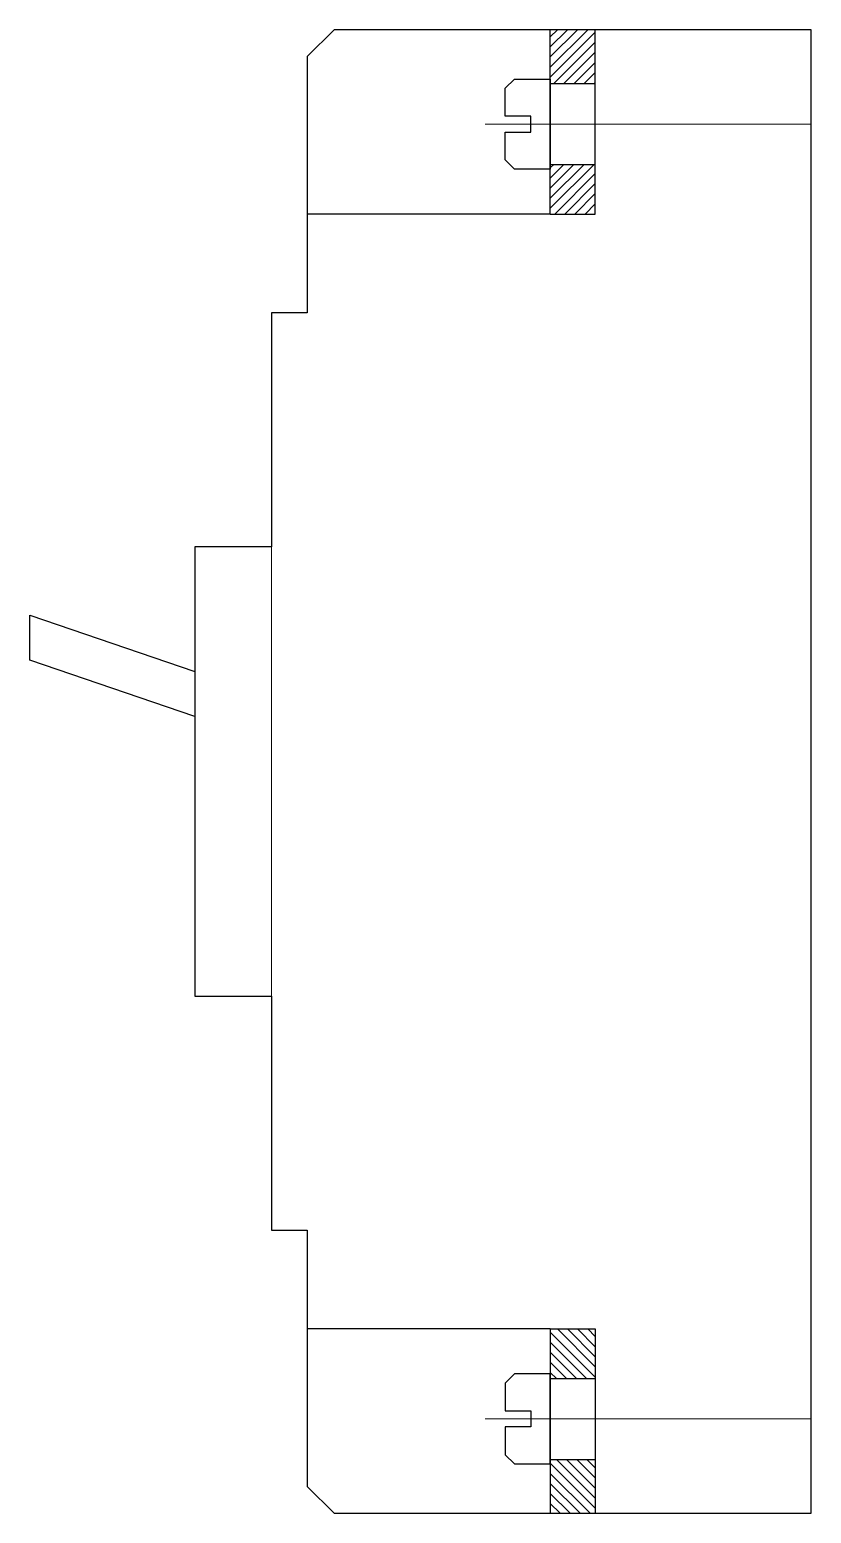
# Model space of a CAD drawing. Header units: millimetres. Extents: x 0 to 87, y 4 to 169.
import ezdxf
from ezdxf.enums import TextEntityAlignment as Align

# ---------------------------------------------------------------- set-up
doc = ezdxf.new("R2010")
doc.units = ezdxf.units.MM
doc.linetypes.add('CENTER', pattern=[50.8, 31.75, -6.35, 6.35, -6.35])
for name, color, linetype, lineweight in [('hw_Center', 4, 'CENTER', 9), ('hw_Continuous', 3, 'Continuous', 13), ('hw_Text', 7, 'Continuous', 13)]:
    doc.layers.add(name, color=color, linetype=linetype, lineweight=lineweight)
doc.styles.add('hw_Standard', font='complex.shx', dxfattribs={"width": 0.9})

# ---------------------------------------------------------------- blocks, each defined once
blk = doc.blocks.new('hwLS MCCB_Frame 250A_Metasol')
h = blk.add_hatch()
h.set_pattern_fill('ANSI31', color=1, scale=0.25, style=0)
h.set_pattern_definition([(45, (-1550.4311, 269.9014), (-0.561266, 0.561266), [])])
h.paths.add_polyline_path([(31, 76.5), (36, 76.5), (36, 82.5), (31, 82.5)])
h.paths.add_polyline_path([(31, 67.5), (31, 67), (31, 62), (36, 62), (36, 67.5)])
h = blk.add_hatch()
h.set_pattern_fill('ANSI31', color=1, scale=0.25, style=0)
h.set_pattern_definition([(315, (-1550.4311, -269.9014), (-0.561266, -0.561266), [])])
h.paths.add_polyline_path([(36, -82.5), (31, -82.5), (31, -76.5), (36, -76.5)])
h.paths.add_polyline_path([(36, -67.5), (31, -67.5), (31, -67), (31, -62), (36, -62)])
at = {"color": 1}
for p, q in [((31, 62), (31, 82.5)), ((36, 62), (36, 82.5)), ((31, 76.5), (36, 76.5)), ((31, 67.5), (36, 67.5)), ((31, 62), (4, 62)), ((31, 62), (36, 62)), ((31, -62), (4, -62)), ((31, -62), (31, -82.5)), ((31, -62), (36, -62)), ((36, -62), (36, -82.5)), ((31, -67.5), (36, -67.5)), ((31, -76.5), (36, -76.5))]:
    blk.add_line(p, q, dxfattribs=at)
at = {"flags": 128}
blk.add_lwpolyline([(4, -51), (4, -63), (4, -79.5), (7, -82.5), (60, -82.5), (60, 82.5), (7, 82.5), (4, 79.5), (4, 63), (4, 51), (0, 51), (0, 25), (-8.5, 25), (-8.5, -25), (0, -25), (0, -51)], close=True, dxfattribs=at)
at = {"color": 1}
for points in [[(31, 77), (31, 67), (27.02, 67), (26, 68.02), (26, 71.11), (28.84, 71.11), (28.84, 72.89), (26, 72.89), (26, 75.98), (27.02, 77)], [(31, -77), (31, -67), (27.02, -67), (26, -68.02), (26, -71.11), (28.84, -71.11), (28.84, -72.89), (26, -72.89), (26, -75.98), (27.02, -77)]]:
    blk.add_lwpolyline(points, close=True, dxfattribs=at)
at = {"flags": 128}
blk.add_lwpolyline([(-8.5, 6.13), (-26.85, 12.37), (-26.85, 17.37), (-8.5, 11.13)], dxfattribs=at)
at = {"layer": 'hw_Center', "ltscale": 5}
for p, q in [((23.76, 72), (60, 72)), ((23.76, -72), (60, -72))]:
    blk.add_line(p, q, dxfattribs=at)
at = {"layer": 'hw_Continuous'}
blk.add_line((0, 25), (0, -25), dxfattribs=at)
at = {"layer": 'hw_Text', "style": 'hw_Standard', "width": 0.9}
for tag, flags, p in [('BRAND12', 10, (30.45, 4.32)), ('TYPE12', 8, (30.45, -5.68))]:
    blk.add_attdef(tag, text='', height=6, dxfattribs=dict(at, flags=flags)).set_placement(p, align=Align.MIDDLE_CENTER)

msp = doc.modelspace()

# ---------------------------------------------------------------- block references
msp.add_blockref('hwLS MCCB_Frame 250A_Metasol', (26.85, 86.85))

doc.saveas('drawing.dxf')
